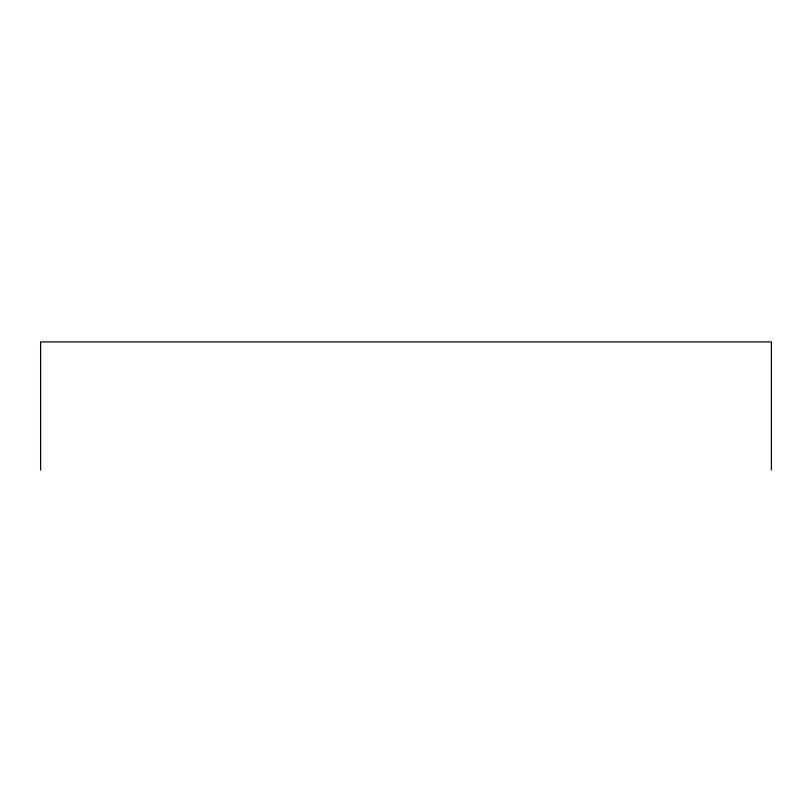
<?xml version="1.0" encoding="UTF-8"?>
<svg xmlns="http://www.w3.org/2000/svg" width="812" height="812" viewBox="0 0 812 812"><rect width="100%" height="100%" fill="white"/><g stroke="black" fill="none" stroke-linecap="round" stroke-linejoin="round"><path stroke-width="1.22" d="M771.4 470.097L771.4 341.903L40.6 341.903L40.6 470.097"/></g></svg>
